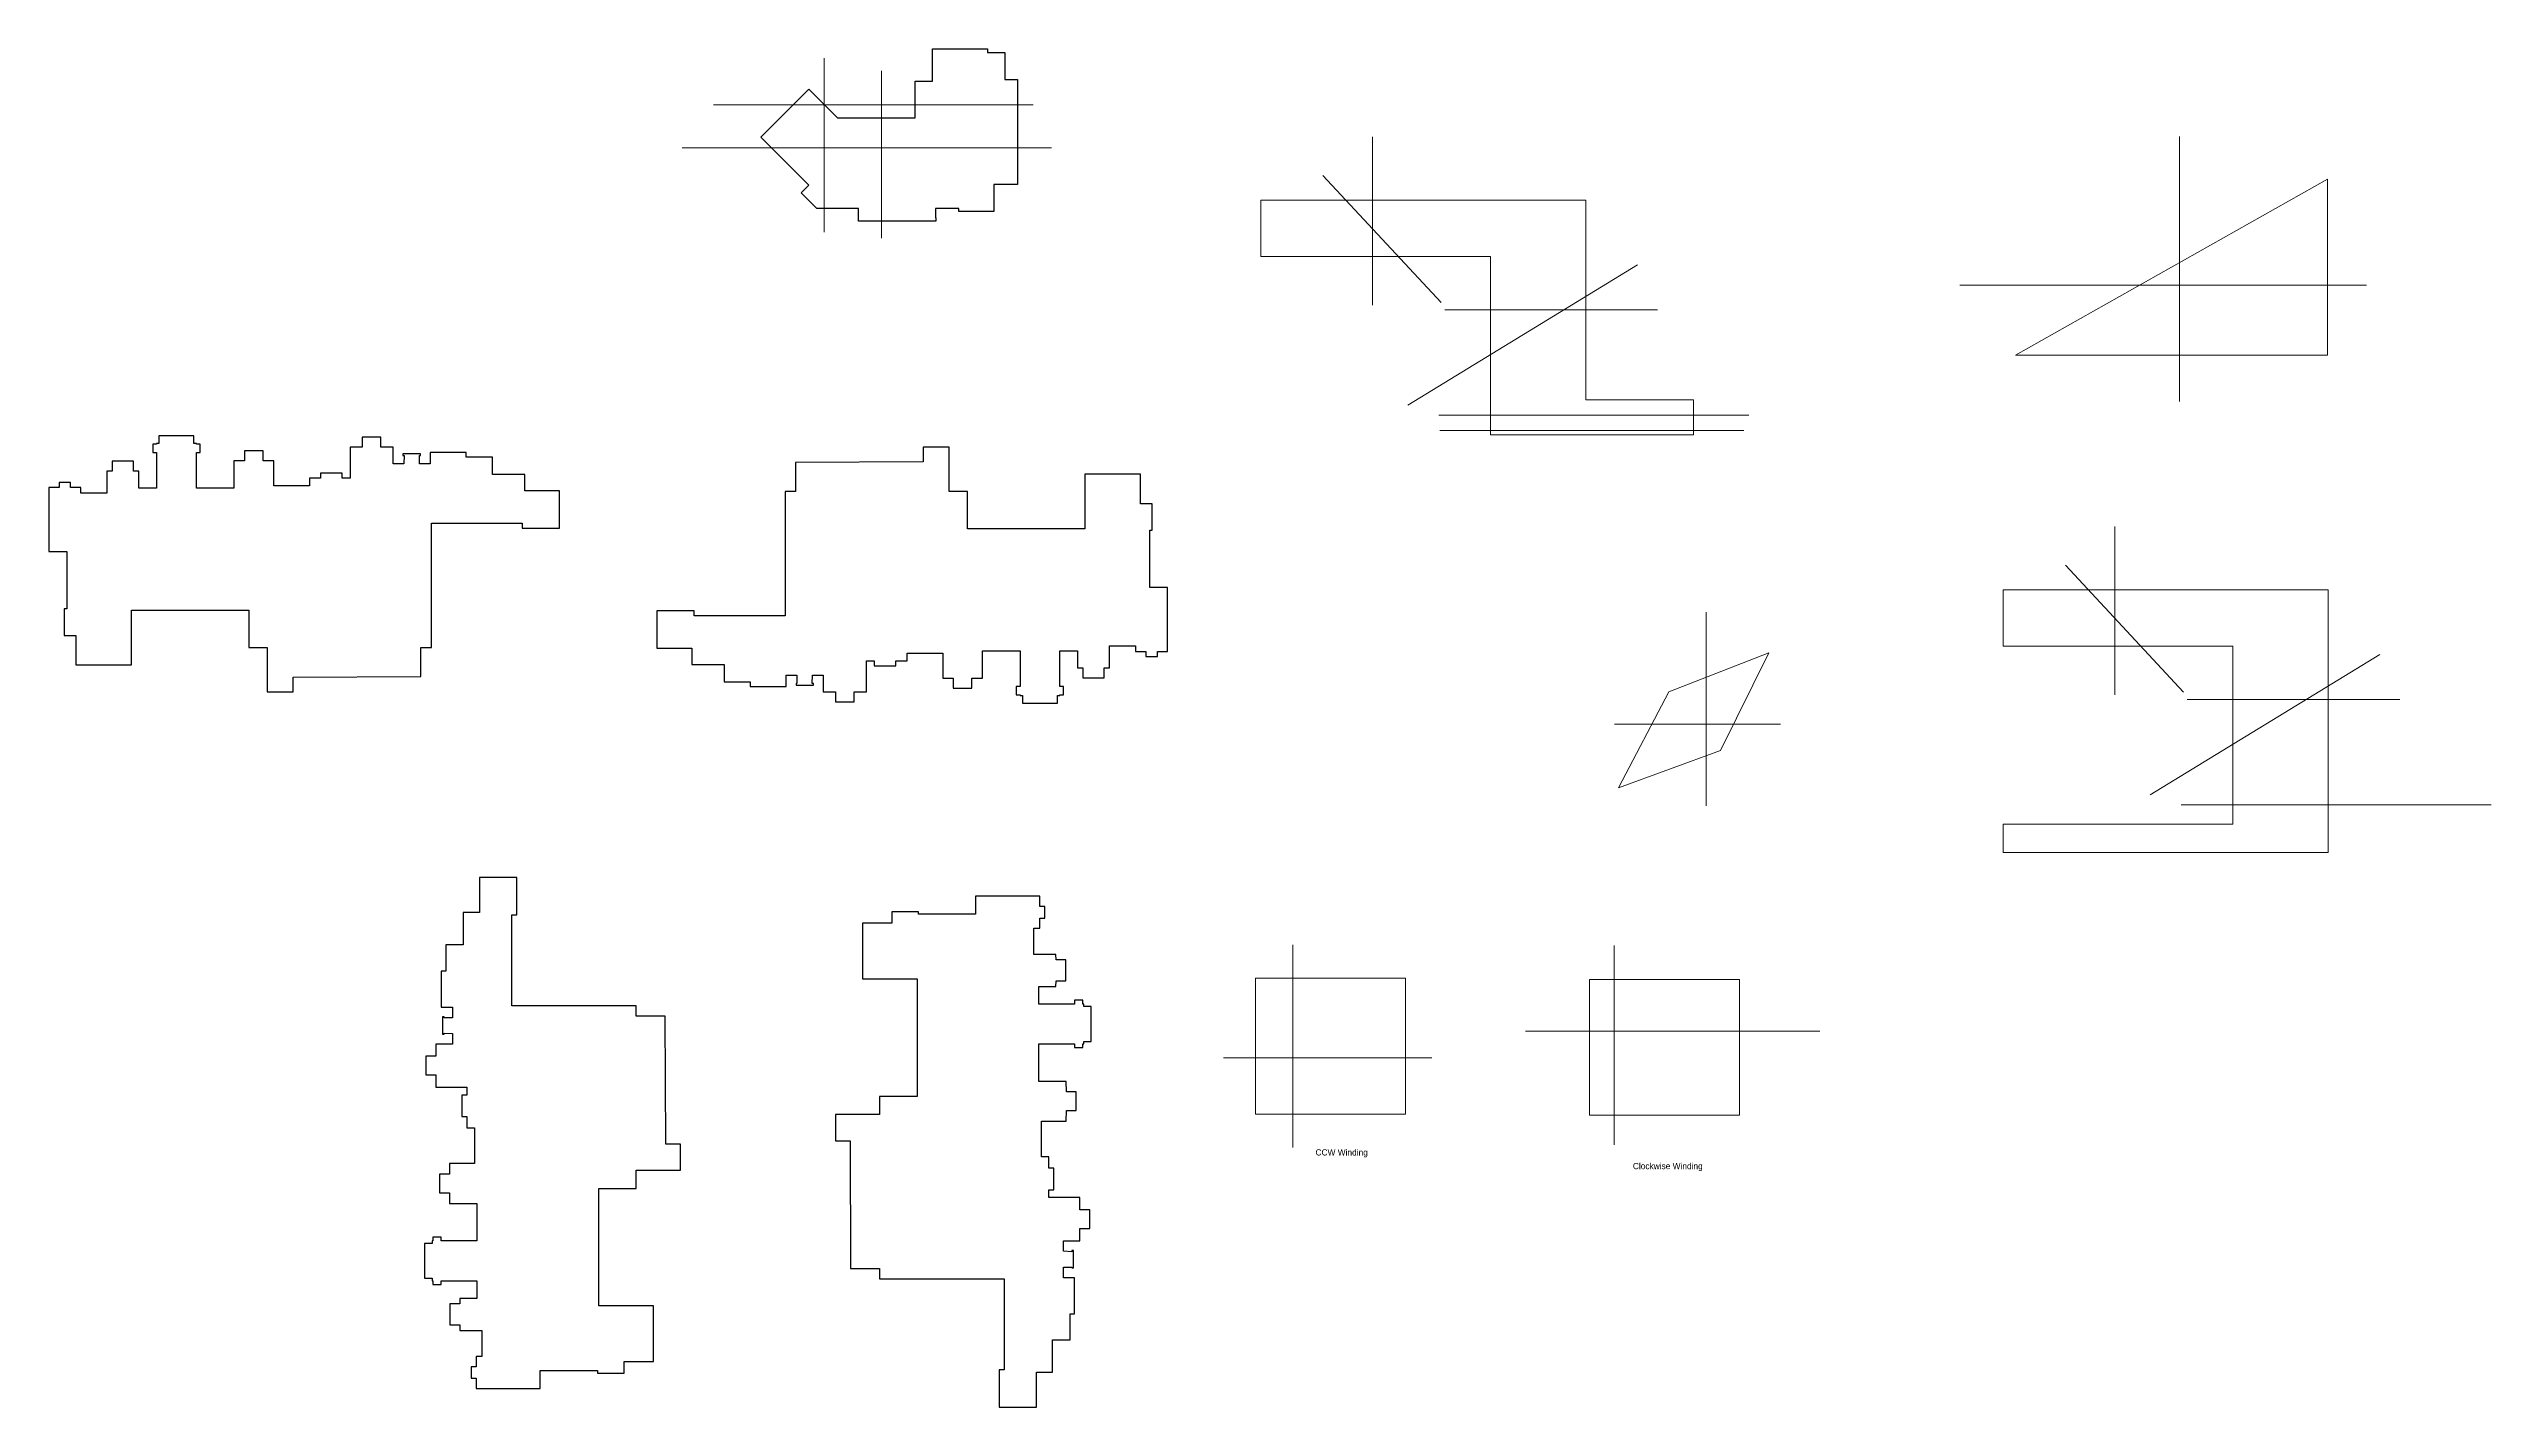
# Model space of a CAD drawing. Header units: inches. Extents: x 897 to 26182, y 486 to 12251.
# Drawn here: x 897 to 12670, y 486 to 7032 of the extents above; entities that cross this region are included whole.
import ezdxf

# ---------------------------------------------------------------- set-up
doc = ezdxf.new("R2010")
doc.units = ezdxf.units.IN
doc.header["$LTSCALE"] = 24
doc.header["$MEASUREMENT"] = 0
doc.linetypes.add('PHANTOM2', pattern=[1.25, 0.625, -0.125, 0.125, -0.125, 0.125, -0.125])
doc.layers.add('03-C-Dims', color=131, linetype='Continuous', lineweight=5)
doc.layers.add('_EE_FDN_PERIMETER', color=3, linetype='Continuous')
doc.layers.add('_JHA_FOUNDATION', color=100, linetype='Continuous')
doc.styles.add('STYLUS-MSP-RT', font='stylu.ttf')

msp = doc.modelspace()

# ---------------------------------------------------------------- linework, layer by layer
at = {"layer": '03-C-Dims'}
for p, q in [((4633.84, 6987.71), (4633.84, 6148.99)), ((4910.57, 6925.5), (4910.57, 6119.04)), ((5641.59, 6761.9), (4101.13, 6761.9)), ((7276.74, 6608.62), (7276.74, 5797.14)), ((11167.79, 6610.04), (11167.79, 5332.48)), ((5729.22, 6554.53), (3948.93, 6554.53)), ((7038.35, 6421.31), (7608.5, 5809.85)), ((8554.08, 5991.78), (7447.69, 5315.15)), ((12068.81, 5893.38), (10108.81, 5893.38)), ((8650.83, 5774.09), (7625.95, 5774.09)), ((7596.65, 5266.32), (9090.89, 5266.32)), ((9068.17, 5192.52), (7602.33, 5192.52)), ((10855.86, 4730.69), (10855.86, 3919.21)), ((10617.47, 4543.38), (11187.62, 3931.92)), ((8885.13, 4317.63), (8885.13, 3383.64)), ((12133.2, 4113.85), (11026.81, 3437.22)), ((12229.95, 3896.15), (11205.07, 3896.15)), ((8443.95, 3777.63), (9243.59, 3777.63)), ((11175.77, 3388.39), (12670.01, 3388.39)), ((6893.34, 2714.56), (6893.34, 1736.65)), ((8441.71, 2710.17), (8441.71, 1750.02)), ((8015, 2297.03), (9433.58, 2297.03)), ((6559.14, 2168.99), (7563.76, 2168.99))]:
    msp.add_line(p, q, dxfattribs=at)
at = {"layer": '03-C-Dims', "linetype": 'PHANTOM2'}
for p in [(23655.18, 11686.34), (23692.66, 11648.86), (23655.18, 11611.39)]:
    msp.add_xline(p, (1, 0), dxfattribs=at)
at = {"layer": '03-C-Dims'}
for points in [[(10376.73, 5555.71), (11881.79, 6404.58), (11881.79, 5555.71)], [(7845.63, 6031.79), (7845.63, 5172.57), (8824.08, 5172.57), (8824.08, 5340.46), (8305.21, 5340.46), (8305.21, 6303.38), (6738.69, 6303.38), (6738.69, 6031.79)], [(11424.75, 4153.85), (11424.75, 3294.63), (10317.81, 3294.63), (10317.81, 3159.13), (11884.33, 3159.13), (11884.33, 4425.45), (10317.81, 4425.45), (10317.81, 4153.85)], [(8706.42, 3932.73), (9188.5, 4121.71), (8954.82, 3650.45), (8462.9, 3470.37)], [(6713.94, 1898.4), (6713.94, 2552.98), (7437.13, 2552.98), (7437.13, 1898.4)], [(8323.5, 1892.18), (8323.5, 2546.76), (9046.69, 2546.76), (9046.69, 1892.18)]]:
    msp.add_lwpolyline(points, close=True, dxfattribs=at)
at = {"layer": '_EE_FDN_PERIMETER', "linetype": 'Continuous'}
msp.add_lwpolyline([(4329.03, 6606.28), (4560.26, 6837.5), (4698.09, 6699.67), (5072.33, 6699.67), (5072.33, 6877.18), (5156.33, 6877.18), (5156.33, 7032.18), (5420.83, 7032.18), (5420.83, 7014.18), (5504.83, 7014.18), (5504.83, 6884.68), (5565.33, 6884.68), (5565.33, 6378.2), (5451.33, 6378.2), (5451.33, 6248.2), (5283.33, 6248.2), (5283.33, 6262.2), (5170.83, 6262.2), (5170.83, 6218.2), (5171.83, 6218.2), (5171.83, 6201.2), (5154.83, 6201.2), (5154.83, 6202.2), (5053.33, 6202.2), (5053.33, 6201.2), (5036.33, 6201.2), (5036.33, 6202.2), (4934.82, 6202.2), (4934.82, 6201.2), (4917.82, 6201.2), (4917.82, 6202.2), (4816.32, 6202.2), (4816.32, 6201.2), (4799.32, 6201.2), (4799.32, 6218.2), (4800.33, 6218.2), (4800.33, 6262.2), (4598.15, 6262.2), (4522.42, 6337.93), (4559.9, 6375.41)], close=True, dxfattribs=at)
at = {"layer": '_JHA_FOUNDATION'}
for points in [[(2740.53, 4146.37), (2740.53, 4746.37), (3178.53, 4746.37), (3178.53, 4722.37), (3358.53, 4722.37), (3358.53, 4902.37), (3190.53, 4902.37), (3190.53, 4980.33), (3034.53, 4980.33), (3034.53, 5064.37), (2908.53, 5064.37), (2908.53, 5086.37), (2734.53, 5086.37), (2734.53, 5032.33), (2683.53, 5032.33), (2683.53, 5072.33), (2687.53, 5072.33), (2687.53, 5080.33), (2603.53, 5080.33), (2603.53, 5072.33), (2609.53, 5072.33), (2607.53, 5032.33), (2556.53, 5032.33), (2556.53, 5112.37), (2497.53, 5112.37), (2497.53, 5160.37), (2407.56, 5160.37), (2407.56, 5112.37), (2348.53, 5112.37), (2348.53, 4962.34), (2310.53, 4962.34), (2310.53, 4986.34), (2206.53, 4986.34), (2206.53, 4962.34), (2152.53, 4962.34), (2152.53, 4926.37), (1980.53, 4926.37), (1980.53, 5046.37), (1929.53, 5046.87), (1929.53, 5094.37), (1839.56, 5094.37), (1839.56, 5046.87), (1788.53, 5046.37), (1788.53, 4914.37), (1607.53, 4914.37), (1607.53, 5086.37), (1625.53, 5086.37), (1625.53, 5126.37), (1607.53, 5126.37), (1607.53, 5130.37), (1595.53, 5130.37), (1595.53, 5166.37), (1427.53, 5166.37), (1427.53, 5130.37), (1415.53, 5130.37), (1415.53, 5126.37), (1397.53, 5126.37), (1397.53, 5086.37), (1415.53, 5086.37), (1415.53, 4914.37), (1330.53, 4914.37), (1330.53, 4996.37), (1304.53, 4996.87), (1304.53, 5044.37), (1202.56, 5044.37), (1202.56, 4996.87), (1176.53, 4996.37), (1176.53, 4890.37), (1050.53, 4890.37), (1050.53, 4918.37), (1001.53, 4918.37), (1001.53, 4942.37), (945.53, 4942.37), (945.53, 4918.37), (896.53, 4918.37), (896.53, 4609.37), (982.53, 4609.37), (982.53, 4333.37), (970.53, 4333.37), (970.53, 4205.37), (1026.53, 4205.37), (1026.53, 4063.33), (1294.53, 4063.33), (1294.53, 4327.37), (1860.53, 4327.37), (1860.53, 4146.37), (1948.53, 4146.37), (1948.53, 3933.42), (2074.53, 3933.42), (2074.53, 4004.37), (2690.53, 4006.38), (2690.53, 4146.37), (2740.53, 4146.37)], [(4445.43, 4899.08), (4445.43, 4299.08), (4007.43, 4299.08), (4007.43, 4323.08), (3827.43, 4323.08), (3827.43, 4143.08), (3995.43, 4143.08), (3995.43, 4065.13), (4151.43, 4065.13), (4151.43, 3981.08), (4277.43, 3981.08), (4277.43, 3959.08), (4451.43, 3959.08), (4451.43, 4013.13), (4502.43, 4013.13), (4502.43, 3973.13), (4498.43, 3973.13), (4498.43, 3965.13), (4582.43, 3965.13), (4582.43, 3973.13), (4576.43, 3973.13), (4578.43, 4013.13), (4629.43, 4013.13), (4629.43, 3933.08), (4688.43, 3933.08), (4688.43, 3885.08), (4778.4, 3885.08), (4778.4, 3933.08), (4837.43, 3933.08), (4837.43, 4083.11), (4875.43, 4083.11), (4875.43, 4059.11), (4979.43, 4059.11), (4979.43, 4083.11), (5033.43, 4083.11), (5033.43, 4119.08), (5205.43, 4119.08), (5205.43, 3999.08), (5256.44, 3998.58), (5256.44, 3951.08), (5346.4, 3951.08), (5346.4, 3998.58), (5397.43, 3999.08), (5397.43, 4131.08), (5578.43, 4131.08), (5578.43, 3959.08), (5560.43, 3959.08), (5560.43, 3919.08), (5578.43, 3919.08), (5578.43, 3915.08), (5590.43, 3915.08), (5590.43, 3879.08), (5758.43, 3879.08), (5758.43, 3915.08), (5770.43, 3915.08), (5770.43, 3919.08), (5788.43, 3919.08), (5788.43, 3959.08), (5770.43, 3959.08), (5770.43, 4131.08), (5855.43, 4131.08), (5855.43, 4049.08), (5881.44, 4048.58), (5881.44, 4001.08), (5983.4, 4001.08), (5983.4, 4048.58), (6009.43, 4049.08), (6009.43, 4155.08), (6135.43, 4155.08), (6135.43, 4127.08), (6184.43, 4127.08), (6184.43, 4103.08), (6240.43, 4103.08), (6240.43, 4127.08), (6289.43, 4127.08), (6289.43, 4436.08), (6203.43, 4436.08), (6203.43, 4712.08), (6215.43, 4712.08), (6215.43, 4840.08), (6159.43, 4840.08), (6159.43, 4982.13), (5891.43, 4982.13), (5891.43, 4718.08), (5325.43, 4718.08), (5325.43, 4899.08), (5237.43, 4899.08), (5237.43, 5112.04), (5111.43, 5112.04), (5111.43, 5041.08), (4495.43, 5039.07), (4495.43, 4899.08), (4445.43, 4899.08)], [(3728.15, 2419.62), (3128.15, 2419.62), (3128.15, 2857.62), (3152.15, 2857.62), (3152.15, 3037.62), (2972.15, 3037.62), (2972.15, 2869.62), (2894.2, 2869.62), (2894.2, 2713.62), (2810.15, 2713.62), (2810.15, 2587.62), (2788.15, 2587.62), (2788.15, 2413.62), (2842.2, 2413.62), (2842.2, 2362.62), (2802.2, 2362.62), (2802.2, 2366.62), (2794.2, 2366.62), (2794.2, 2282.62), (2802.2, 2282.62), (2802.2, 2288.62), (2842.2, 2286.62), (2842.2, 2235.62), (2762.15, 2235.62), (2762.15, 2176.62), (2714.15, 2176.62), (2714.15, 2086.65), (2762.15, 2086.65), (2762.15, 2027.62), (2912.18, 2027.62), (2912.18, 1989.62), (2888.18, 1989.62), (2888.18, 1885.62), (2912.18, 1885.62), (2912.18, 1831.62), (2948.15, 1831.62), (2948.15, 1659.62), (2828.15, 1659.62), (2827.65, 1608.62), (2780.15, 1608.62), (2780.15, 1518.65), (2827.65, 1518.65), (2828.15, 1467.62), (2960.15, 1467.62), (2960.15, 1286.62), (2788.15, 1286.62), (2788.15, 1304.62), (2748.15, 1304.62), (2748.15, 1286.62), (2744.15, 1286.62), (2744.15, 1274.62), (2708.15, 1274.62), (2708.15, 1106.62), (2744.15, 1106.62), (2744.15, 1094.62), (2748.15, 1094.62), (2748.15, 1076.62), (2788.15, 1076.62), (2788.15, 1094.62), (2960.15, 1094.62), (2960.15, 1009.62), (2878.15, 1009.62), (2877.65, 983.62), (2830.15, 983.62), (2830.15, 881.65), (2877.65, 881.65), (2878.15, 855.62), (2984.15, 855.62), (2984.15, 729.62), (2956.15, 729.62), (2956.15, 680.62), (2932.15, 680.62), (2932.15, 624.62), (2956.15, 624.62), (2956.15, 575.62), (3265.15, 575.62), (3265.15, 661.62), (3541.15, 661.62), (3541.15, 649.62), (3669.15, 649.62), (3669.15, 705.62), (3811.2, 705.62), (3811.2, 973.62), (3547.15, 973.62), (3547.15, 1539.62), (3728.15, 1539.62), (3728.15, 1627.62), (3941.11, 1627.62), (3941.11, 1753.62), (3870.15, 1753.62), (3868.15, 2369.62), (3728.15, 2369.62), (3728.15, 2419.62)], [(4901.29, 1103.56), (5501.29, 1103.56), (5501.29, 665.56), (5477.29, 665.56), (5477.29, 485.56), (5657.29, 485.56), (5657.29, 653.56), (5735.25, 653.56), (5735.25, 809.56), (5819.29, 809.56), (5819.29, 935.56), (5841.29, 935.56), (5841.29, 1109.56), (5787.25, 1109.56), (5787.25, 1160.56), (5827.25, 1160.56), (5827.25, 1156.56), (5835.25, 1156.56), (5835.25, 1240.56), (5827.25, 1240.56), (5827.25, 1234.56), (5787.25, 1236.56), (5787.25, 1287.56), (5867.29, 1287.56), (5867.29, 1346.56), (5915.29, 1346.56), (5915.29, 1436.53), (5867.29, 1436.53), (5867.29, 1495.56), (5717.26, 1495.56), (5717.26, 1533.56), (5741.26, 1533.56), (5741.26, 1637.56), (5717.26, 1637.56), (5717.26, 1691.56), (5681.29, 1691.56), (5681.29, 1863.56), (5801.29, 1863.56), (5801.79, 1914.56), (5849.29, 1914.56), (5849.29, 2004.53), (5801.79, 2004.53), (5801.29, 2055.56), (5669.29, 2055.56), (5669.29, 2236.56), (5841.29, 2236.56), (5841.29, 2218.56), (5881.29, 2218.56), (5881.29, 2236.56), (5885.29, 2236.56), (5885.29, 2248.56), (5921.29, 2248.56), (5921.29, 2416.56), (5885.29, 2416.56), (5885.29, 2428.56), (5881.29, 2428.56), (5881.29, 2446.56), (5841.29, 2446.56), (5841.29, 2428.56), (5669.29, 2428.56), (5669.29, 2513.56), (5751.29, 2513.56), (5751.79, 2539.56), (5799.29, 2539.56), (5799.29, 2641.53), (5751.79, 2641.53), (5751.29, 2667.56), (5645.29, 2667.56), (5645.29, 2793.56), (5673.29, 2793.56), (5673.29, 2842.56), (5697.29, 2842.56), (5697.29, 2898.56), (5673.29, 2898.56), (5673.29, 2947.56), (5364.29, 2947.56), (5364.29, 2861.56), (5088.29, 2861.56), (5088.29, 2873.56), (4960.29, 2873.56), (4960.29, 2817.56), (4818.25, 2817.56), (4818.25, 2549.56), (5082.29, 2549.56), (5082.29, 1983.56), (4901.29, 1983.56), (4901.29, 1895.56), (4688.34, 1895.56), (4688.34, 1769.56), (4759.29, 1769.56), (4761.3, 1153.56), (4901.29, 1153.56), (4901.29, 1103.56)]]:
    msp.add_lwpolyline(points, dxfattribs=at)

# ---------------------------------------------------------------- texts
at = {"layer": '03-C-Dims', "style": 'STYLUS-MSP-RT'}
for s, p in [('CCW Winding', (7002.9, 1698.42)), ('Clockwise Winding', (8532.61, 1632.54))]:
    msp.add_text(s, height=30, dxfattribs=at).set_placement(p)

doc.saveas('drawing.dxf')
